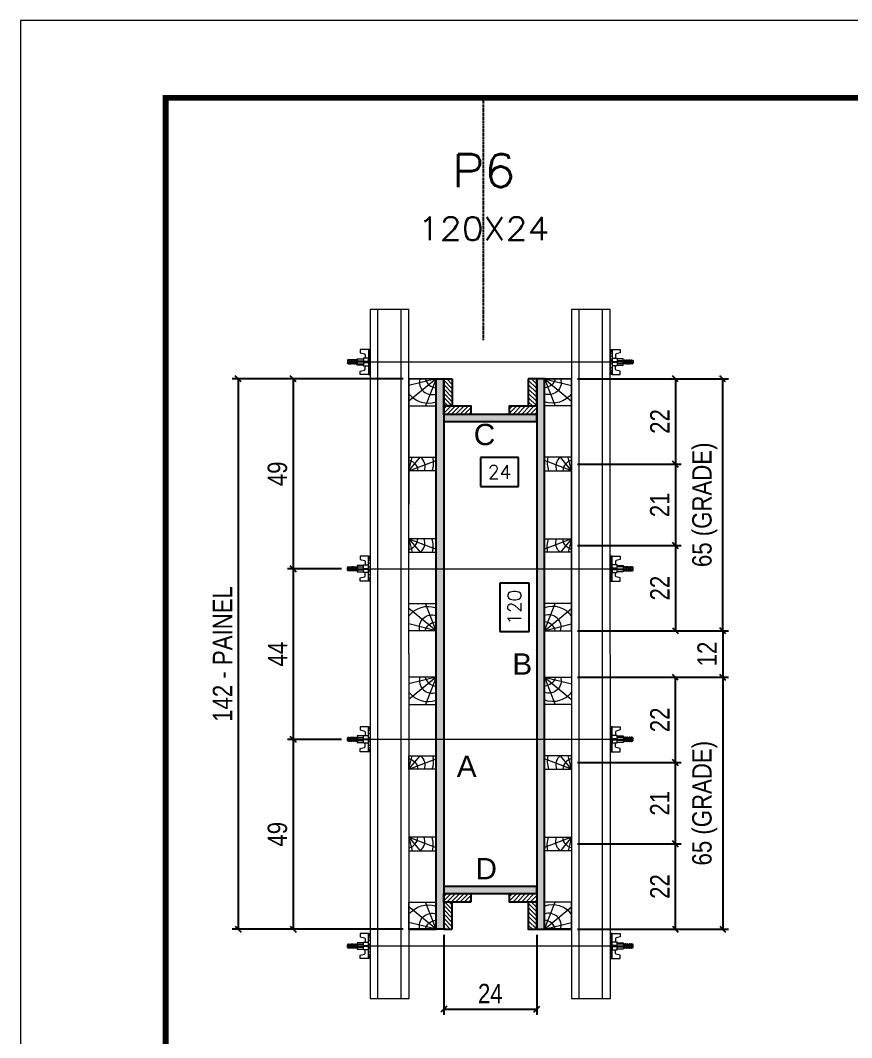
# Model space of a CAD drawing. Extents: x 2201 to 8455, y 252 to 7045.
# Drawn here: x 3800 to 4229, y 4223 to 4748 of the extents above; entities that cross this region are included whole.
import ezdxf
from ezdxf.enums import TextEntityAlignment as Align

# ---------------------------------------------------------------- set-up
doc = ezdxf.new("R2010")
doc.units = 0
doc.linetypes.add('DASHED', pattern=[0.75, 0.5, -0.25])
doc.linetypes.add('HIDDEN', pattern=[0.375, 0.25, -0.125])
for name, color, linetype in [('CHAPA', 1, 'Continuous'), ('Cota Seção (2x)', 241, 'Continuous'), ('MEIO_PONT', 93, 'Continuous'), ('SARRAFO', 251, 'Continuous'), ('Texto de Titulo', 7, 'Continuous'), ('Texto Qtd Sarr', 242, 'Continuous'), ('TEXTO_GERAL', 7, 'Continuous')]:
    doc.layers.add(name, color=color, linetype=linetype)
for name, color, linetype, lineweight in [('Folhas', 255, 'Continuous', 9), ('Hachura', 251, 'Continuous', 9), ('Madeira', 126, 'Continuous', 18), ('Perfil Metálico', 224, 'Continuous', 18), ('SARRAFO DE PRESSAO', 251, 'DASHED', 9), ('Texto Seção', 7, 'Continuous', 15)]:
    doc.layers.add(name, color=color, linetype=linetype, lineweight=lineweight)
doc.styles.add('ARIAL', font='arial.ttf')
doc.styles.add('COTA TECNICA 2X', font='techl___.ttf', dxfattribs={"height": 10})
doc.styles.add('ROMANS', font='romans.shx')
doc.dimstyles.new('SECAO PILAR', dxfattribs={"dimtxt": 10, "dimasz": 3, "dimexe": 3, "dimexo": 3, "dimgap": 3, "dimtad": 1, "dimdec": 1, "dimlfac": 0.5, "dimzin": 12, "dimdsep": 46, "dimtxsty": 'COTA TECNICA 2X', "dimblk1": 'OBLIQUE', "dimblk2": 'OBLIQUE', "dimsah": 1, "dimcen": 0.9, "dimclrd": 256, "dimclre": 256, "dimclrt": 256, "dimadec": 1, "dimazin": 3, "dimtfac": 1, "dimtdec": 1, "dimtmove": 0, "dimatfit": 3, "dimfxl": 1, "dimtolj": 1, "dimtzin": 12, "dimarcsym": 0})
doc.dimstyles.new('SECÇÃO 2', dxfattribs={"dimtxt": 7, "dimasz": 6, "dimexe": 0.18, "dimexo": 2, "dimgap": -4, "dimtad": 3, "dimdec": 1, "dimlfac": 0.5, "dimzin": 12, "dimdsep": 46, "dimtxsty": 'ROMANS', "dimblk": 'ARCHTICK', "dimcen": 0.09, "dimse1": 1, "dimse2": 1, "dimsd1": 1, "dimsd2": 1, "dimclrd": 180, "dimclre": 5, "dimclrt": 1, "dimadec": 0, "dimazin": 3, "dimtfac": 1, "dimtdec": 1, "dimtofl": 0, "dimtmove": 0, "dimatfit": 3, "dimldrblk": 'ARCHTICK', "dimfxl": 1, "dimtolj": 1, "dimtzin": 0, "dimarcsym": 0})

# ---------------------------------------------------------------- blocks, each defined once
blk = doc.blocks.new('9999999999')
at = {"layer": 'Folhas'}
blk.add_lwpolyline([(98138.98, 34190.21), (99623.98, 34190.21), (99623.98, 35240.21), (98138.98, 35240.21)], close=True, dxfattribs=at)
at = {"layer": 'Folhas', "color": 30, "const_width": 3}
blk.add_lwpolyline([(98213.98, 34230.21), (99583.98, 34230.21), (99583.98, 35200.21), (98213.98, 35200.21)], close=True, dxfattribs=at)
blk = doc.blocks.new('*D497')
at = {"layer": 'Cota Seção (2x)', "color": 180, "lineweight": -2, "transparency": 16777216}
for p, q in [((4057.08, 4521.93), (4037.42, 4521.93)), ((4037.42, 4521.93), (4037.42, 4506.93)), ((4057.08, 4506.93), (4057.08, 4521.93)), ((4037.42, 4506.93), (4057.08, 4506.93))]:
    blk.add_line(p, q, dxfattribs=at)
at = {"layer": 'Defpoints', "color": 0, "transparency": 16777216}
for p in [(4018.46, 4523.19), (4066.46, 4523.19), (4018.46, 4502.93)]:
    blk.add_point(p, dxfattribs=at)
at = {"layer": 'Cota Seção (2x)', "color": 1, "transparency": 16777216, "insert": (4047.25, 4514.43), "char_height": 7, "attachment_point": 5, "style": 'ROMANS'}
blk.add_mtext('\\A1;24', dxfattribs=at)
blk = doc.blocks.new('_ArchTick')
at = {"color": 0, "linetype": 'ByBlock', "const_width": 0.15}
blk.add_lwpolyline([(-0.5, -0.5), (0.5, 0.5)], dxfattribs=at)
blk = doc.blocks.new('*D498')
at = {"layer": 'Cota Seção (2x)', "color": 180, "lineweight": -2, "transparency": 16777216}
for p, q in [((4062.46, 4457.13), (4047.46, 4457.13)), ((4047.46, 4457.13), (4047.46, 4432.13)), ((4062.46, 4432.13), (4062.46, 4457.13)), ((4047.46, 4432.13), (4062.46, 4432.13))]:
    blk.add_line(p, q, dxfattribs=at)
at = {"layer": 'Defpoints', "color": 0, "transparency": 16777216}
for p in [(4018.46, 4540.51), (4018.46, 4300.51), (4066.46, 4300.51)]:
    blk.add_point(p, dxfattribs=at)
at = {"layer": 'Cota Seção (2x)', "color": 1, "transparency": 16777216, "insert": (4054.96, 4444.63), "char_height": 7, "attachment_point": 5, "rotation": 90, "style": 'ROMANS'}
blk.add_mtext('\\A1;120', dxfattribs=at)
blk = doc.blocks.new('_Oblique')
at = {"color": 0, "linetype": 'ByBlock', "lineweight": -2}
blk.add_line((-0.5, -0.5), (0.5, 0.5), dxfattribs=at)
blk = doc.blocks.new('*D499')
at = {"layer": 'Cota Seção (2x)', "lineweight": -2, "transparency": 16777216}
for p, q in [((3997.47, 4562.51), (3909.3, 4562.51)), ((3912.3, 4562.51), (3912.3, 4278.51)), ((3997.51, 4278.51), (3909.3, 4278.51))]:
    blk.add_line(p, q, dxfattribs=at)
at = {"layer": 'Defpoints', "color": 0, "transparency": 16777216}
for p in [(4000.47, 4562.51), (3912.3, 4278.51), (4000.51, 4278.51)]:
    blk.add_point(p, dxfattribs=at)
at = {"layer": 'Cota Seção (2x)', "lineweight": -2, "transparency": 16777216, "xscale": 3, "yscale": 3, "zscale": 3}
for p, rotation in [((3912.3, 4562.51), 90), ((3912.3, 4278.51), 270)]:
    blk.add_blockref('_Oblique', p, dxfattribs=dict(at, rotation=rotation))
at = {"layer": 'Cota Seção (2x)', "transparency": 16777216, "insert": (3904.23, 4420.51), "char_height": 10, "attachment_point": 5, "rotation": 90, "style": 'COTA TECNICA 2X'}
blk.add_mtext('\\A1;142 - PAINEL', dxfattribs=at)
blk = doc.blocks.new('*D500')
at = {"layer": 'Cota Seção (2x)', "lineweight": -2, "transparency": 16777216}
for p, q in [((3997.46, 4562.51), (3937.72, 4562.51)), ((3940.72, 4562.51), (3940.72, 4464.44)), ((3965.69, 4464.44), (3937.72, 4464.44))]:
    blk.add_line(p, q, dxfattribs=at)
at = {"layer": 'Defpoints', "color": 0, "transparency": 16777216}
for p in [(4000.46, 4562.51), (3940.72, 4464.44), (3968.69, 4464.44)]:
    blk.add_point(p, dxfattribs=at)
at = {"layer": 'Cota Seção (2x)', "lineweight": -2, "transparency": 16777216, "xscale": 3, "yscale": 3, "zscale": 3}
for p, rotation in [((3940.72, 4562.51), 90), ((3940.72, 4464.44), 270)]:
    blk.add_blockref('_Oblique', p, dxfattribs=dict(at, rotation=rotation))
at = {"layer": 'Cota Seção (2x)', "transparency": 16777216, "insert": (3932.62, 4513.48), "char_height": 10, "attachment_point": 5, "rotation": 90, "style": 'COTA TECNICA 2X'}
blk.add_mtext('\\A1;49', dxfattribs=at)
blk = doc.blocks.new('*D501')
at = {"layer": 'Cota Seção (2x)', "lineweight": -2, "transparency": 16777216}
for p, q in [((3965.69, 4376.44), (3937.72, 4376.44)), ((3940.72, 4376.44), (3940.72, 4278.51)), ((3997.46, 4278.51), (3937.72, 4278.51))]:
    blk.add_line(p, q, dxfattribs=at)
at = {"layer": 'Defpoints', "color": 0, "transparency": 16777216}
for p in [(3968.69, 4376.44), (3940.72, 4278.51), (4000.46, 4278.51)]:
    blk.add_point(p, dxfattribs=at)
at = {"layer": 'Cota Seção (2x)', "lineweight": -2, "transparency": 16777216, "xscale": 3, "yscale": 3, "zscale": 3}
for p, rotation in [((3940.72, 4376.44), 90), ((3940.72, 4278.51), 270)]:
    blk.add_blockref('_Oblique', p, dxfattribs=dict(at, rotation=rotation))
at = {"layer": 'Cota Seção (2x)', "transparency": 16777216, "insert": (3932.62, 4327.48), "char_height": 10, "attachment_point": 5, "rotation": 90, "style": 'COTA TECNICA 2X'}
blk.add_mtext('\\A1;49', dxfattribs=at)
blk = doc.blocks.new('titulo1')
at = {"layer": 'Defpoints', "color": 252, "linetype": 'HIDDEN', "ltscale": 2}
blk.add_line((0, 0), (0, 125), dxfattribs=at)
at = {"layer": 'Defpoints', "style": 'ROMANS', "oblique": 15}
blk.add_attdef('FOLHA', text='', height=10, dxfattribs=at).set_placement((0, 15.58), align=Align.MIDDLE_CENTER)
at = {"layer": 'Texto Qtd Sarr', "color": 3, "style": 'ROMANS', "oblique": 15}
for tag, height, p in [('TITULO', 17, (0, 71.45)), ('SEÇÃO', 12, (0, 41.55))]:
    blk.add_attdef(tag, text='', height=height, dxfattribs=at).set_placement(p, align=Align.MIDDLE_CENTER)
blk = doc.blocks.new('C')
at = {"layer": 'Hachura', "color": 0}
for p, q in [((0, 3.22), (0, -3.22)), ((0.45, 3.22), (0, 3.22)), ((0.46, 3.16), (0, 3.16)), ((0.46, 3.05), (0, 3.05)), ((0.46, 2.88), (0, 2.88)), ((0, 2.75), (0, -1.16)), ((0.46, 2.65), (0, 2.65)), ((0.45, -3.23), (0.45, 3.22)), ((0.45, 3.22), (2.58, 3.22)), ((2.58, 3.22), (2.58, 2.39)), ((0.46, 2.23), (0, 2.23)), ((0.46, 1.51), (0, 1.51)), ((0.39, 0.49), (0.17, 0.49)), ((1.74, 0.97), (0.45, 0.97)), ((1.45, 0.1), (0.45, 0.1)), ((1.35, 1.94), (1.35, 0.96)), ((2.58, 2.39), (1.47, 2.09)), ((1.74, -0.97), (1.74, 0.97)), ((1.74, 0.97), (1.74, 0.84)), ((1.74, 0.97), (1.74, 0.84)), ((1.74, 0.84), (3.35, 0.84)), ((3.35, 0.45), (1.74, 0.45)), ((3.32, 0.84), (3.32, -0.84)), ((3.35, 0.84), (3.35, -0.84)), ((3.68, 0.45), (3.35, 0.45)), ((3.84, -0.52), (3.35, 0.45)), ((3.35, 0.06), (3.67, -0.57)), ((3.68, 0.45), (4.16, -0.52)), ((3.72, 0.5), (4.25, -0.57)), ((4.37, -0.55), (3.83, 0.53)), ((4.15, 0.45), (3.93, 0.45)), ((4.42, -0.52), (3.93, 0.45)), ((4.15, 0.45), (4.26, 0.45)), ((4.26, 0.45), (4.74, -0.52)), ((4.3, 0.5), (4.83, -0.57)), ((4.95, -0.55), (4.41, 0.53)), ((4.51, 0.45), (4.84, 0.45)), ((5, -0.52), (4.51, 0.45)), ((4.84, 0.45), (5.32, -0.52)), ((4.88, 0.5), (5.41, -0.57)), ((5.53, -0.55), (4.99, 0.53)), ((5.58, -0.52), (5.09, 0.45)), ((5.42, 0.45), (5.09, 0.45)), ((5.58, -0.52), (5.09, 0.45)), ((5.42, 0.45), (5.74, -0.19)), ((5.46, 0.5), (5.74, -0.07)), ((5.74, 0.19), (5.57, 0.53)), ((5.74, 0.32), (5.68, 0.45)), ((5.68, 0.45), (5.74, 0.45)), ((5.74, 0.45), (5.9, 0.29)), ((5.74, 0.45), (5.74, -0.52)), ((5.9, -0.36), (5.9, 0.29)), ((0.45, 0), (0, 0)), ((0.46, -1.52), (0, -1.52)), ((0.46, -2.23), (0, -2.23)), ((0.08, -0.48), (0.29, -0.48)), ((0.29, -0.48), (0.4, -0.48)), ((0.45, 0), (0.45, -0.97)), ((0.45, -0.16), (1.45, -0.16)), ((0.45, -0.65), (0.45, -0.32)), ((0.45, -3.23), (0.45, -0.65)), ((0.45, -0.97), (1.74, -0.97)), ((1.35, -1.94), (1.35, -0.97)), ((2.58, -2.39), (1.47, -2.1)), ((3.35, -0.32), (1.74, -0.32)), ((3.35, -0.84), (1.74, -0.84)), ((2.58, -3.23), (2.58, -2.39)), ((3.35, -0.07), (3.58, -0.52)), ((3.35, -0.52), (3.58, -0.52)), ((3.84, -0.52), (4.16, -0.52)), ((4.42, -0.52), (4.74, -0.52)), ((4.63, -0.52), (4.74, -0.52)), ((5, -0.52), (5.32, -0.52)), ((5.58, -0.52), (5.74, -0.52)), ((5.74, -0.52), (5.9, -0.36)), ((5.74, -0.52), (5.74, -0.52)), ((0.46, -2.65), (0, -2.65)), ((0.46, -2.88), (0, -2.88)), ((0.46, -3.05), (0, -3.05)), ((0.46, -3.16), (0, -3.16)), ((0, -3.22), (2.57, -3.22))]:
    blk.add_line(p, q, dxfattribs=at)
for centre, radius, start, end in [((1.52, 1.94), 0.161, 104.7436, 180), ((1.44, -0.03), 0.129, 272.695, 87.305), ((3.81, 0.39), 0.143, 25.5688, 154.4312), ((4.39, 0.39), 0.143, 25.5688, 154.4312), ((4.97, 0.39), 0.143, 25.5688, 154.4312), ((5.55, 0.39), 0.143, 25.5688, 154.4312), ((0.17, -0.37), 0.174, 221.744, 317.8592), ((1.52, -1.94), 0.161, 180, 255.2564), ((3.71, -0.4), 0.174, 222.1408, 318.256), ((4.29, -0.4), 0.174, 222.1408, 318.256), ((4.87, -0.4), 0.174, 222.1408, 318.256), ((5.45, -0.4), 0.174, 222.1408, 318.256), ((5.61, -0.4), 0.174, 317.8592, 318.256)]:
    blk.add_arc(centre, radius, start, end, dxfattribs=at)
blk = doc.blocks.new('*D798')
at = {"layer": 'Cota Seção (2x)', "lineweight": -2, "transparency": 16777216}
for p, q in [((3965.69, 4464.44), (3937.72, 4464.44)), ((3940.72, 4464.44), (3940.72, 4376.44)), ((3965.69, 4376.44), (3937.72, 4376.44))]:
    blk.add_line(p, q, dxfattribs=at)
at = {"layer": 'Defpoints', "color": 0, "transparency": 16777216}
for p in [(3968.69, 4464.44), (3940.72, 4376.44), (3968.69, 4376.44)]:
    blk.add_point(p, dxfattribs=at)
at = {"layer": 'Cota Seção (2x)', "lineweight": -2, "transparency": 16777216, "xscale": 3, "yscale": 3, "zscale": 3}
for p, rotation in [((3940.72, 4464.44), 90), ((3940.72, 4376.44), 270)]:
    blk.add_blockref('_Oblique', p, dxfattribs=dict(at, rotation=rotation))
at = {"layer": 'Cota Seção (2x)', "transparency": 16777216, "insert": (3932.65, 4420.44), "char_height": 10, "attachment_point": 5, "rotation": 90, "style": 'COTA TECNICA 2X'}
blk.add_mtext('\\A1;44', dxfattribs=at)
blk = doc.blocks.new('PONTALETE')
at = {"layer": 'Madeira'}
for q in [(2.71, 7), (7, 5.76), (7, 1.74)]:
    blk.add_line((0, 0), q, dxfattribs=at)
blk.add_lwpolyline([(0, 0), (7, 0), (7, 7), (0, 7)], close=True, dxfattribs=at)
for centre, radius, start, end in [((2.04, 0.06), 6.23, 37.2818, 109.0913), ((1.09, 0.9), 3.19, 343.603, 109.9847), ((-0.21, -0.78), 3.09, 14.6322, 86.0383)]:
    blk.add_arc(centre, radius, start, end, dxfattribs=at)
blk = doc.blocks.new('MEIO PONTALETE')
at = {"layer": 'Madeira'}
for q in [(2.71, 7), (3.5, 2.88), (3.5, 0.87)]:
    blk.add_line((0, 0), q, dxfattribs=at)
blk.add_lwpolyline([(0, 0), (3.5, 0), (3.5, 7), (0, 7)], close=True, dxfattribs=at)
for centre, radius, start, end in [((2.04, 0.06), 6.23, 76.4499, 109.0913), ((1.09, 0.9), 3.19, 40.9063, 109.9847), ((-0.21, -0.78), 3.09, 14.6322, 86.0383)]:
    blk.add_arc(centre, radius, start, end, dxfattribs=at)
blk = doc.blocks.new('*D799')
at = {"layer": 'Cota Seção (2x)', "lineweight": -2, "transparency": 16777216}
for p, q in [((4018.46, 4275.51), (4018.46, 4234.21)), ((4066.46, 4275.51), (4066.46, 4234.21)), ((4018.46, 4237.21), (4066.46, 4237.21))]:
    blk.add_line(p, q, dxfattribs=at)
at = {"layer": 'Defpoints', "color": 0, "transparency": 16777216}
for p in [(4018.46, 4278.51), (4066.46, 4278.51), (4066.46, 4237.21)]:
    blk.add_point(p, dxfattribs=at)
at = {"layer": 'Cota Seção (2x)', "lineweight": -2, "transparency": 16777216, "xscale": 3, "yscale": 3, "zscale": 3, "rotation": 180}
blk.add_blockref('_Oblique', (4018.46, 4237.21), dxfattribs=at)
at = {"layer": 'Cota Seção (2x)', "lineweight": -2, "transparency": 16777216, "xscale": 3, "yscale": 3, "zscale": 3}
blk.add_blockref('_Oblique', (4066.46, 4237.21), dxfattribs=at)
at = {"layer": 'Cota Seção (2x)', "transparency": 16777216, "insert": (4042.46, 4245.28), "char_height": 10, "attachment_point": 5, "style": 'COTA TECNICA 2X'}
blk.add_mtext('\\A1;24', dxfattribs=at)
blk = doc.blocks.new('*D800')
at = {"layer": 'Cota Seção (2x)', "lineweight": -2, "transparency": 16777216}
for p, q in [((4087.46, 4408.51), (4165.43, 4408.51)), ((4162.43, 4408.51), (4162.43, 4278.51)), ((4087.46, 4278.51), (4165.43, 4278.51))]:
    blk.add_line(p, q, dxfattribs=at)
at = {"layer": 'Defpoints', "color": 0, "transparency": 16777216}
for p in [(4084.46, 4408.51), (4084.46, 4278.51), (4162.43, 4278.51)]:
    blk.add_point(p, dxfattribs=at)
at = {"layer": 'Cota Seção (2x)', "lineweight": -2, "transparency": 16777216, "xscale": 3, "yscale": 3, "zscale": 3}
for p, rotation in [((4162.43, 4408.51), 90), ((4162.43, 4278.51), 270)]:
    blk.add_blockref('_Oblique', p, dxfattribs=dict(at, rotation=rotation))
at = {"layer": 'Cota Seção (2x)', "transparency": 16777216, "insert": (4153.21, 4343.51), "char_height": 10, "attachment_point": 5, "rotation": 90, "style": 'COTA TECNICA 2X'}
blk.add_mtext('\\A1;65 (GRADE)', dxfattribs=at)
blk = doc.blocks.new('*D801')
at = {"layer": 'Cota Seção (2x)', "lineweight": -2, "transparency": 16777216}
for p, q in [((4087.46, 4322.51), (4140.99, 4322.51)), ((4137.99, 4278.51), (4137.99, 4322.51)), ((4087.46, 4278.51), (4140.99, 4278.51))]:
    blk.add_line(p, q, dxfattribs=at)
at = {"layer": 'Defpoints', "color": 0, "transparency": 16777216}
for p in [(4084.46, 4322.51), (4137.99, 4322.51), (4084.46, 4278.51)]:
    blk.add_point(p, dxfattribs=at)
at = {"layer": 'Cota Seção (2x)', "lineweight": -2, "transparency": 16777216, "xscale": 3, "yscale": 3, "zscale": 3}
for p, rotation in [((4137.99, 4322.51), 90), ((4137.99, 4278.51), 270)]:
    blk.add_blockref('_Oblique', p, dxfattribs=dict(at, rotation=rotation))
at = {"layer": 'Cota Seção (2x)', "transparency": 16777216, "insert": (4129.99, 4300.51), "char_height": 10, "attachment_point": 5, "rotation": 90, "style": 'COTA TECNICA 2X'}
blk.add_mtext('\\A1;22', dxfattribs=at)
blk = doc.blocks.new('*D802')
at = {"layer": 'Cota Seção (2x)', "lineweight": -2, "transparency": 16777216}
for p, q in [((4087.46, 4364.51), (4140.99, 4364.51)), ((4137.99, 4322.51), (4137.99, 4364.51)), ((4087.46, 4322.51), (4140.99, 4322.51))]:
    blk.add_line(p, q, dxfattribs=at)
at = {"layer": 'Defpoints', "color": 0, "transparency": 16777216}
for p in [(4084.46, 4364.51), (4137.99, 4364.51), (4084.46, 4322.51)]:
    blk.add_point(p, dxfattribs=at)
at = {"layer": 'Cota Seção (2x)', "lineweight": -2, "transparency": 16777216, "xscale": 3, "yscale": 3, "zscale": 3}
for p, rotation in [((4137.99, 4364.51), 90), ((4137.99, 4322.51), 270)]:
    blk.add_blockref('_Oblique', p, dxfattribs=dict(at, rotation=rotation))
at = {"layer": 'Cota Seção (2x)', "transparency": 16777216, "insert": (4129.93, 4343.51), "char_height": 10, "attachment_point": 5, "rotation": 90, "style": 'COTA TECNICA 2X'}
blk.add_mtext('\\A1;21', dxfattribs=at)
blk = doc.blocks.new('*D803')
at = {"layer": 'Cota Seção (2x)', "lineweight": -2, "transparency": 16777216}
for p, q in [((4087.46, 4408.51), (4140.99, 4408.51)), ((4137.99, 4364.51), (4137.99, 4408.51)), ((4087.46, 4364.51), (4140.99, 4364.51))]:
    blk.add_line(p, q, dxfattribs=at)
at = {"layer": 'Defpoints', "color": 0, "transparency": 16777216}
for p in [(4084.46, 4408.51), (4137.99, 4408.51), (4084.46, 4364.51)]:
    blk.add_point(p, dxfattribs=at)
at = {"layer": 'Cota Seção (2x)', "lineweight": -2, "transparency": 16777216, "xscale": 3, "yscale": 3, "zscale": 3}
for p, rotation in [((4137.99, 4408.51), 90), ((4137.99, 4364.51), 270)]:
    blk.add_blockref('_Oblique', p, dxfattribs=dict(at, rotation=rotation))
at = {"layer": 'Cota Seção (2x)', "transparency": 16777216, "insert": (4129.99, 4386.51), "char_height": 10, "attachment_point": 5, "rotation": 90, "style": 'COTA TECNICA 2X'}
blk.add_mtext('\\A1;22', dxfattribs=at)
blk = doc.blocks.new('*D502')
at = {"layer": 'Cota Seção (2x)', "lineweight": -2, "transparency": 16777216}
for p, q in [((4087.46, 4562.51), (4165.43, 4562.51)), ((4162.43, 4432.51), (4162.43, 4562.51)), ((4087.46, 4432.51), (4165.43, 4432.51))]:
    blk.add_line(p, q, dxfattribs=at)
at = {"layer": 'Defpoints', "color": 0, "transparency": 16777216}
for p in [(4084.46, 4562.51), (4162.43, 4562.51), (4084.46, 4432.51)]:
    blk.add_point(p, dxfattribs=at)
at = {"layer": 'Cota Seção (2x)', "lineweight": -2, "transparency": 16777216, "xscale": 3, "yscale": 3, "zscale": 3}
for p, rotation in [((4162.43, 4562.51), 90), ((4162.43, 4432.51), 270)]:
    blk.add_blockref('_Oblique', p, dxfattribs=dict(at, rotation=rotation))
at = {"layer": 'Cota Seção (2x)', "transparency": 16777216, "insert": (4153.21, 4497.51), "char_height": 10, "attachment_point": 5, "rotation": 90, "style": 'COTA TECNICA 2X'}
blk.add_mtext('\\A1;65 (GRADE)', dxfattribs=at)
blk = doc.blocks.new('*D804')
at = {"layer": 'Cota Seção (2x)', "lineweight": -2, "transparency": 16777216}
for p, q in [((4087.46, 4562.51), (4140.99, 4562.51)), ((4137.99, 4562.51), (4137.99, 4518.51)), ((4087.46, 4518.51), (4140.99, 4518.51))]:
    blk.add_line(p, q, dxfattribs=at)
at = {"layer": 'Defpoints', "color": 0, "transparency": 16777216}
for p in [(4084.46, 4562.51), (4084.46, 4518.51), (4137.99, 4518.51)]:
    blk.add_point(p, dxfattribs=at)
at = {"layer": 'Cota Seção (2x)', "lineweight": -2, "transparency": 16777216, "xscale": 3, "yscale": 3, "zscale": 3}
for p, rotation in [((4137.99, 4562.51), 90), ((4137.99, 4518.51), 270)]:
    blk.add_blockref('_Oblique', p, dxfattribs=dict(at, rotation=rotation))
at = {"layer": 'Cota Seção (2x)', "transparency": 16777216, "insert": (4129.99, 4540.51), "char_height": 10, "attachment_point": 5, "rotation": 90, "style": 'COTA TECNICA 2X'}
blk.add_mtext('\\A1;22', dxfattribs=at)
blk = doc.blocks.new('*D805')
at = {"layer": 'Cota Seção (2x)', "lineweight": -2, "transparency": 16777216}
for p, q in [((4087.46, 4518.51), (4140.99, 4518.51)), ((4137.99, 4518.51), (4137.99, 4476.51)), ((4087.46, 4476.51), (4140.99, 4476.51))]:
    blk.add_line(p, q, dxfattribs=at)
at = {"layer": 'Defpoints', "color": 0, "transparency": 16777216}
for p in [(4084.46, 4518.51), (4084.46, 4476.51), (4137.99, 4476.51)]:
    blk.add_point(p, dxfattribs=at)
at = {"layer": 'Cota Seção (2x)', "lineweight": -2, "transparency": 16777216, "xscale": 3, "yscale": 3, "zscale": 3}
for p, rotation in [((4137.99, 4518.51), 90), ((4137.99, 4476.51), 270)]:
    blk.add_blockref('_Oblique', p, dxfattribs=dict(at, rotation=rotation))
at = {"layer": 'Cota Seção (2x)', "transparency": 16777216, "insert": (4129.93, 4497.51), "char_height": 10, "attachment_point": 5, "rotation": 90, "style": 'COTA TECNICA 2X'}
blk.add_mtext('\\A1;21', dxfattribs=at)
blk = doc.blocks.new('*D806')
at = {"layer": 'Cota Seção (2x)', "lineweight": -2, "transparency": 16777216}
for p, q in [((4087.46, 4476.51), (4140.99, 4476.51)), ((4137.99, 4476.51), (4137.99, 4432.51)), ((4087.46, 4432.51), (4140.99, 4432.51))]:
    blk.add_line(p, q, dxfattribs=at)
at = {"layer": 'Defpoints', "color": 0, "transparency": 16777216}
for p in [(4084.46, 4476.51), (4084.46, 4432.51), (4137.99, 4432.51)]:
    blk.add_point(p, dxfattribs=at)
at = {"layer": 'Cota Seção (2x)', "lineweight": -2, "transparency": 16777216, "xscale": 3, "yscale": 3, "zscale": 3}
for p, rotation in [((4137.99, 4476.51), 90), ((4137.99, 4432.51), 270)]:
    blk.add_blockref('_Oblique', p, dxfattribs=dict(at, rotation=rotation))
at = {"layer": 'Cota Seção (2x)', "transparency": 16777216, "insert": (4129.99, 4454.51), "char_height": 10, "attachment_point": 5, "rotation": 90, "style": 'COTA TECNICA 2X'}
blk.add_mtext('\\A1;22', dxfattribs=at)
blk = doc.blocks.new('*D503')
at = {"layer": 'Cota Seção (2x)', "lineweight": -2, "transparency": 16777216}
for p, q in [((4087.46, 4432.51), (4165.43, 4432.51)), ((4162.43, 4432.51), (4162.43, 4408.51)), ((4087.46, 4408.51), (4165.43, 4408.51))]:
    blk.add_line(p, q, dxfattribs=at)
at = {"layer": 'Defpoints', "color": 0, "transparency": 16777216}
for p in [(4084.46, 4432.51), (4084.46, 4408.51), (4162.43, 4408.51)]:
    blk.add_point(p, dxfattribs=at)
at = {"layer": 'Cota Seção (2x)', "lineweight": -2, "transparency": 16777216, "xscale": 3, "yscale": 3, "zscale": 3}
for p, rotation in [((4162.43, 4432.51), 90), ((4162.43, 4408.51), 270)]:
    blk.add_blockref('_Oblique', p, dxfattribs=dict(at, rotation=rotation))
at = {"layer": 'Cota Seção (2x)', "transparency": 16777216, "insert": (4154.37, 4420.51), "char_height": 10, "attachment_point": 5, "rotation": 90, "style": 'COTA TECNICA 2X'}
blk.add_mtext('\\A1;12', dxfattribs=at)

msp = doc.modelspace()

# ---------------------------------------------------------------- hatches: boundary and pattern name
at = {"layer": 'Hachura'}
h = msp.add_hatch(color=256, dxfattribs=at)
h.dxf.hatch_style = 1
h.paths.add_polyline_path([(4018.46, 4278.51), (4014.46, 4278.51), (4014.46, 4562.51), (4018.46, 4562.51)])
h = msp.add_hatch(dxfattribs=at)
h.set_pattern_fill('ANSI31', color=256, scale=0.5, angle=90, style=0)
h.set_pattern_definition([(135, (-18872.9486, 13686.4628), (-1.12253202, -1.12253202), [])])
h.paths.add_polyline_path([(4018.46, 4548.51), (4022.86, 4548.51), (4022.86, 4562.51), (4018.46, 4562.51)])
h = msp.add_hatch(dxfattribs=at)
h.set_pattern_fill('ANSI31', color=256, scale=0.5, angle=90, style=0)
h.set_pattern_definition([(135, (-18862.9486, 13686.4628), (-1.12253202, -1.12253202), [])])
h.paths.add_polyline_path([(4066.46, 4548.51), (4062.06, 4548.51), (4062.06, 4562.51), (4066.46, 4562.51)])
h = msp.add_hatch(color=256, dxfattribs=at)
h.dxf.hatch_style = 1
h.paths.add_polyline_path([(4066.46, 4278.51), (4070.46, 4278.51), (4070.46, 4562.51), (4066.46, 4562.51)])
h = msp.add_hatch(dxfattribs=at)
h.set_pattern_fill('ANSI31', color=256, scale=0.5, angle=540, style=0)
h.set_pattern_definition([(225, (-5470.4923, -18380.8972), (1.12253202, -1.12253202), [])])
h.paths.add_polyline_path([(4018.46, 4548.51), (4018.46, 4544.11), (4032.46, 4544.11), (4032.46, 4548.51)])
h = msp.add_hatch(dxfattribs=at)
h.set_pattern_fill('ANSI31', color=256, scale=0.5, angle=540, style=0)
h.set_pattern_definition([(225, (-5436.4923, -18380.8972), (1.12253202, -1.12253202), [])])
h.paths.add_polyline_path([(4052.46, 4548.51), (4052.46, 4544.11), (4066.46, 4544.11), (4066.46, 4548.51)])
h = msp.add_hatch(color=256, dxfattribs=at)
h.dxf.hatch_style = 1
h.paths.add_polyline_path([(4018.46, 4544.11), (4018.46, 4540.51), (4066.46, 4540.51), (4066.46, 4544.11)])
h = msp.add_hatch(color=256, dxfattribs=at)
h.dxf.hatch_style = 1
h.paths.add_polyline_path([(4018.46, 4300.51), (4018.46, 4296.91), (4066.46, 4296.91), (4066.46, 4300.51)])
h = msp.add_hatch(dxfattribs=at)
h.set_pattern_fill('ANSI31', color=256, scale=0.5, angle=540, style=0)
h.set_pattern_definition([(225, (-5470.4923, -18632.4972), (1.12253202, -1.12253202), [])])
h.paths.add_polyline_path([(4018.46, 4296.91), (4018.46, 4292.51), (4032.46, 4292.51), (4032.46, 4296.91)])
h = msp.add_hatch(dxfattribs=at)
h.set_pattern_fill('ANSI31', color=256, scale=0.5, angle=540, style=0)
h.set_pattern_definition([(225, (-5436.4923, -18632.4972), (1.12253202, -1.12253202), [])])
h.paths.add_polyline_path([(4052.46, 4296.91), (4052.46, 4292.51), (4066.46, 4292.51), (4066.46, 4296.91)])
h = msp.add_hatch(dxfattribs=at)
h.set_pattern_fill('ANSI31', color=256, scale=0.5, angle=90, style=0)
h.set_pattern_definition([(135, (-18872.9486, 13781.4628), (-1.12253202, -1.12253202), [])])
h.paths.add_polyline_path([(4018.46, 4292.51), (4022.86, 4292.51), (4022.86, 4278.51), (4018.46, 4278.51)])
h = msp.add_hatch(dxfattribs=at)
h.set_pattern_fill('ANSI31', color=256, scale=0.5, angle=90, style=0)
h.set_pattern_definition([(135, (-18862.9486, 13416.4628), (-1.12253202, -1.12253202), [])])
h.paths.add_polyline_path([(4066.46, 4278.51), (4062.06, 4278.51), (4062.06, 4292.51), (4066.46, 4292.51)])

# ---------------------------------------------------------------- linework, layer by layer
at = {"layer": 'CHAPA'}
for points in [[(4018.46, 4278.51), (4014.46, 4278.51), (4014.46, 4562.51), (4018.46, 4562.51)], [(4066.46, 4278.51), (4070.46, 4278.51), (4070.46, 4562.51), (4066.46, 4562.51)], [(4018.46, 4544.11), (4018.46, 4540.51), (4066.46, 4540.51), (4066.46, 4544.11)], [(4018.46, 4300.51), (4018.46, 4296.91), (4066.46, 4296.91), (4066.46, 4300.51)]]:
    msp.add_lwpolyline(points, close=True, dxfattribs=at)
at = {"layer": 'Hachura'}
for p, q in [((3969.69, 4571.2), (4111.43, 4571.2)), ((3969.69, 4464.51), (4111.43, 4464.51)), ((3969.69, 4376.51), (4111.43, 4376.51)), ((3969.69, 4269.82), (4111.43, 4269.82))]:
    msp.add_line(p, q, dxfattribs=at)
at = {"layer": 'Madeira'}
for points in [[(4014.46, 4432.51), (4000.46, 4432.52), (4000.51, 4562.52), (4014.51, 4562.51)], [(4070.46, 4432.51), (4084.46, 4432.52), (4084.41, 4562.52), (4070.41, 4562.51)], [(4014.46, 4408.51), (4000.46, 4408.51), (4000.46, 4278.51), (4014.46, 4278.51)], [(4070.46, 4408.51), (4084.46, 4408.51), (4084.46, 4278.51), (4070.46, 4278.51)]]:
    msp.add_lwpolyline(points, close=True, dxfattribs=at)
at = {"layer": 'MEIO_PONT'}
for points in [[(4014.46, 4278.51), (4000.46, 4278.51), (4000.46, 4278.51), (4014.46, 4278.51)], [(4084.46, 4278.51), (4070.46, 4278.51), (4070.46, 4278.51), (4084.46, 4278.51)]]:
    msp.add_lwpolyline(points, close=True, dxfattribs=at)
at = {"layer": 'Perfil Metálico'}
for p, q in [((3984.46, 4242.79), (3984.46, 4598.23)), ((3996.46, 4242.79), (3996.46, 4598.23)), ((4088.4, 4242.79), (4088.4, 4598.23)), ((4100.4, 4242.79), (4100.4, 4598.23))]:
    msp.add_line(p, q, dxfattribs=at)
for points in [[(4000.46, 4598.23), (3980.46, 4598.23), (3980.52, 4242.79), (4000.52, 4242.79)], [(4084.46, 4242.79), (4104.46, 4242.79), (4104.4, 4598.23), (4084.4, 4598.23)]]:
    msp.add_lwpolyline(points, close=True, dxfattribs=at)
at = {"layer": 'SARRAFO'}
for points in [[(4022.86, 4562.51), (4022.86, 4548.51), (4018.46, 4548.51), (4018.46, 4562.51)], [(4022.86, 4562.51), (4022.86, 4548.51), (4018.46, 4548.51), (4018.46, 4562.51)], [(4062.06, 4562.51), (4062.06, 4548.51), (4066.46, 4548.51), (4066.46, 4562.51)], [(4062.06, 4562.51), (4062.06, 4548.51), (4066.46, 4548.51), (4066.46, 4562.51)], [(4032.46, 4544.11), (4018.46, 4544.11), (4018.46, 4548.51), (4032.46, 4548.51)], [(4032.46, 4544.11), (4018.46, 4544.11), (4018.46, 4548.51), (4032.46, 4548.51)], [(4066.46, 4544.11), (4052.46, 4544.11), (4052.46, 4548.51), (4066.46, 4548.51)], [(4066.46, 4544.11), (4052.46, 4544.11), (4052.46, 4548.51), (4066.46, 4548.51)], [(4032.46, 4292.51), (4018.46, 4292.51), (4018.46, 4296.91), (4032.46, 4296.91)], [(4032.46, 4292.51), (4018.46, 4292.51), (4018.46, 4296.91), (4032.46, 4296.91)], [(4066.46, 4292.51), (4052.46, 4292.51), (4052.46, 4296.91), (4066.46, 4296.91)], [(4066.46, 4292.51), (4052.46, 4292.51), (4052.46, 4296.91), (4066.46, 4296.91)], [(4022.86, 4278.51), (4022.86, 4292.51), (4018.46, 4292.51), (4018.46, 4278.51)], [(4022.86, 4278.51), (4022.86, 4292.51), (4018.46, 4292.51), (4018.46, 4278.51)], [(4062.06, 4292.51), (4062.06, 4278.51), (4066.46, 4278.51), (4066.46, 4292.51)], [(4062.06, 4292.51), (4062.06, 4278.51), (4066.46, 4278.51), (4066.46, 4292.51)]]:
    msp.add_lwpolyline(points, close=True, dxfattribs=at)

# ---------------------------------------------------------------- block references
at = {"layer": 'Hachura', "linetype": 'Continuous', "yscale": 2, "zscale": 2, "rotation": 180}
for p, xscale in [((3980.49, 4571.2), 2), ((4104.43, 4571.19), -2)]:
    msp.add_blockref('C', p, dxfattribs=dict(at, xscale=xscale))
at = {"layer": 'Hachura', "linetype": 'Continuous', "yscale": 2, "zscale": 2}
for p, xscale in [((3980.49, 4464.51), -2), ((4104.43, 4464.52), 2), ((3980.49, 4376.51), -2), ((4104.43, 4376.52), 2), ((3980.49, 4269.82), -2), ((4104.43, 4269.83), 2)]:
    msp.add_blockref('C', p, dxfattribs=dict(at, xscale=xscale))
at = {"layer": 'MEIO_PONT'}
for name, p, xscale, yscale, zscale, rotation in [('PONTALETE', (4014.46, 4562.51), 2, 2, 2, 180), ('PONTALETE', (4070.46, 4562.51), -2, 2, 2, 180), ('MEIO PONTALETE', (4000.46, 4515.01), -1.999999997962732, 1.999999997962732, 1.999999997962732, 269.9999999999861), ('MEIO PONTALETE', (4084.46, 4515.01), 1.999999997962732, 1.999999997962732, 1.999999997962732, 90.00000000001396), ('MEIO PONTALETE', (4000.46, 4480.01), 1.999999997962732, 1.999999997962732, 1.999999997962732, 269.999999999986), ('MEIO PONTALETE', (4084.46, 4480.01), -1.999999997962732, 1.999999997962732, 1.999999997962732, 90.00000000001398), ('PONTALETE', (4014.46, 4408.51), 2, 2, 2, 180), ('PONTALETE', (4070.46, 4408.51), -2, 2, 2, 180), ('MEIO PONTALETE', (4000.46, 4361.01), -1.999999997962732, 1.999999997962732, 1.999999997962732, 270.0000000000001), ('MEIO PONTALETE', (4084.46, 4361.01), 1.999999997962732, 1.999999997962732, 1.999999997962732, 89.99999999999997), ('MEIO PONTALETE', (4000.46, 4326.01), 1.999999997962732, 1.999999997962732, 1.999999997962732, 270), ('MEIO PONTALETE', (4084.46, 4326.01), -1.999999997962732, 1.999999997962732, 1.999999997962732, 90)]:
    msp.add_blockref(name, p, dxfattribs=dict(at, xscale=xscale, yscale=yscale, zscale=zscale, rotation=rotation))
at = {"layer": 'MEIO_PONT', "yscale": 2, "zscale": 2}
for p, xscale in [((4014.46, 4432.51), -2), ((4070.46, 4432.51), 2), ((4014.46, 4278.51), -2), ((4070.46, 4278.51), 2)]:
    msp.add_blockref('PONTALETE', p, dxfattribs=dict(at, xscale=xscale))
at = {"layer": 'SARRAFO DE PRESSAO', "color": 6, "linetype": 'ByBlock'}
msp.add_blockref('9999999999', (-94339.11, -30492.69), dxfattribs=at)
at = {"layer": 'Texto Seção'}
ref = msp.add_blockref('titulo1', (4039.03, 4582.51), dxfattribs=at)
ref.add_attrib('TITULO', 'P6', dxfattribs={"layer": 'Texto de Titulo', "color": 7, "height": 17, "style": 'ROMANS', "width": 1.1}).set_placement((4039.03, 4670.01), align=Align.MIDDLE_CENTER)
ref.add_attrib('SEÇÃO', '120X24', dxfattribs={"layer": 'Texto de Titulo', "color": 7, "height": 12, "style": 'ROMANS', "width": 1.1}).set_placement((4039.03, 4640.01), align=Align.MIDDLE_CENTER)

# ---------------------------------------------------------------- texts
at = {"layer": 'TEXTO_GERAL', "style": 'ARIAL'}
for s, p in [('C', (4039.48, 4533.79)), ('B', (4058.96, 4415.36)), ('A', (4030.28, 4362.54)), ('D', (4040.37, 4309.72))]:
    msp.add_text(s, height=11, dxfattribs=at).set_placement(p, align=Align.MIDDLE_CENTER)

# ---------------------------------------------------------------- dimensions: what is measured, and where the dimension line sits
at = {"layer": 'Cota Seção (2x)', "color": 241}
for base, p1, p2, angle, text, picture, middle in [((3912.3, 4278.51), (4000.47, 4562.51), (4000.51, 4278.51), 270, '<> - PAINEL', '*D499', (3904.23, 4420.51)), ((4162.43, 4562.51), (4084.46, 4432.51), (4084.46, 4562.51), 270, '<> (GRADE)', '*D502', (4153.21, 4497.51)), ((4162.43, 4278.51), (4084.46, 4408.51), (4084.46, 4278.51), 90, '<> (GRADE)', '*D800', (4153.21, 4343.51))]:
    dim = msp.add_linear_dim(base=base, p1=p1, p2=p2, angle=angle, text=text, dimstyle='SECAO PILAR', dxfattribs=at)
    dim.commit()
    dim.dimension.update_dxf_attribs({"geometry": picture, "text_midpoint": middle})
for base, p1, p2, angle, picture, middle in [((3940.72, 4464.44), (4000.46, 4562.51), (3968.69, 4464.44), 270, '*D500', (3932.62, 4513.48)), ((4137.99, 4518.51), (4084.46, 4562.51), (4084.46, 4518.51), 270, '*D804', (4129.99, 4540.51)), ((3940.72, 4376.44), (3968.69, 4464.44), (3968.69, 4376.44), 270, '*D798', (3932.65, 4420.44)), ((4162.43, 4408.51), (4084.46, 4432.51), (4084.46, 4408.51), 90, '*D503', (4154.37, 4420.51)), ((3940.72, 4278.51), (3968.69, 4376.44), (4000.46, 4278.51), 270, '*D501', (3932.62, 4327.48)), ((4137.99, 4322.51), (4084.46, 4278.51), (4084.46, 4322.51), 90, '*D801', (4129.99, 4300.51))]:
    dim = msp.add_linear_dim(base=base, p1=p1, p2=p2, angle=angle, dimstyle='SECAO PILAR', dxfattribs=at)
    dim.commit()
    dim.dimension.update_dxf_attribs({"geometry": picture, "text_midpoint": middle})
for base, p1, p2, angle, picture, middle in [((4066.46, 4300.51), (4018.46, 4540.51), (4018.46, 4300.51), 270, '*D498', (4066.46, 4444.63)), ((4018.46, 4502.93), (4066.46, 4523.19), (4018.46, 4523.19), 180, '*D497', (4047.25, 4502.93))]:
    dim = msp.add_linear_dim(base=base, p1=p1, p2=p2, angle=angle, dimstyle='SECÇÃO 2', dxfattribs=at)
    dim.commit()
    dim.dimension.update_dxf_attribs({"geometry": picture, "text_midpoint": middle, "dimtype": 160})
at = {"layer": 'Cota Seção (2x)'}
for base, p1, p2, angle, picture, middle in [((4137.99, 4476.51), (4084.46, 4518.51), (4084.46, 4476.51), 270, '*D805', (4129.93, 4497.51)), ((4137.99, 4432.51), (4084.46, 4476.51), (4084.46, 4432.51), 270, '*D806', (4129.99, 4454.51)), ((4137.99, 4408.51), (4084.46, 4364.51), (4084.46, 4408.51), 90, '*D803', (4129.99, 4386.51)), ((4137.99, 4364.51), (4084.46, 4322.51), (4084.46, 4364.51), 90, '*D802', (4129.93, 4343.51))]:
    dim = msp.add_linear_dim(base=base, p1=p1, p2=p2, angle=angle, dimstyle='SECAO PILAR', override={"dimtmove": 1}, dxfattribs=at)
    dim.commit()
    dim.dimension.update_dxf_attribs({"geometry": picture, "text_midpoint": middle})
at = {"layer": 'Cota Seção (2x)', "color": 241}
dim = msp.add_linear_dim(base=(4066.46, 4237.21), p1=(4018.46, 4278.51), p2=(4066.46, 4278.51), dimstyle='SECAO PILAR', dxfattribs=at)
dim.commit()
dim.dimension.update_dxf_attribs({"geometry": '*D799', "text_midpoint": (4042.46, 4245.28)})

doc.saveas('drawing.dxf')
